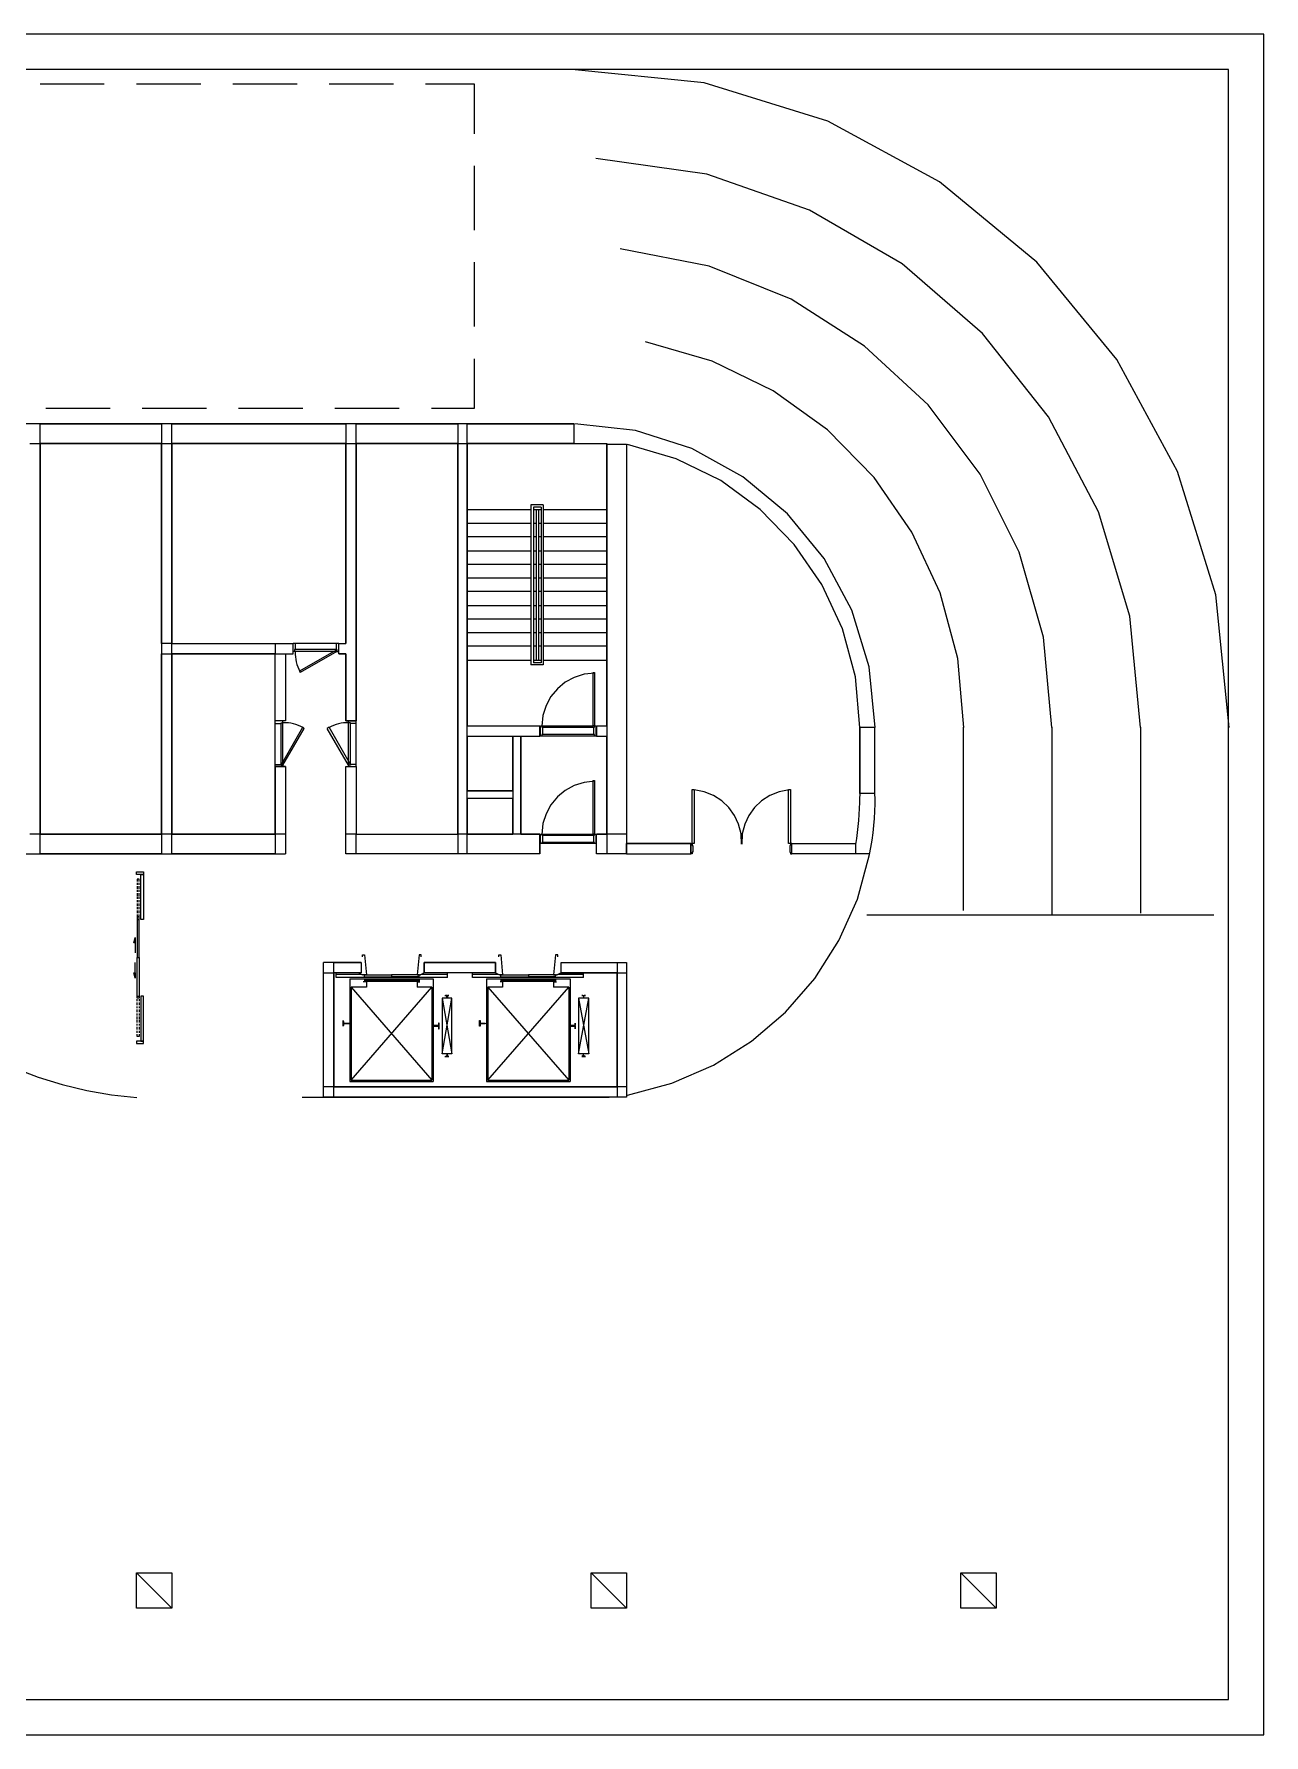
# Model space of a CAD drawing. Header units: millimetres. Extents: x -1062 to 473405, y -148599 to 38948.
# Drawn here: x 449104 to 473405, y -478 to 33116 of the extents above; entities that cross this region are included whole.
import ezdxf

# ---------------------------------------------------------------- set-up
doc = ezdxf.new("R2010")
doc.units = ezdxf.units.MM
for name, color, linetype in [('COLUMN', 1, 'Continuous'), ('CORE_REF', 8, 'Continuous'), ('DOOR', 3, 'Continuous'), ('WALL', 7, 'Continuous')]:
    doc.layers.add(name, color=color, linetype=linetype)

msp = doc.modelspace()

# ---------------------------------------------------------------- linework, layer by layer
at = {"layer": 'COLUMN'}
for p, q in [((451826.2, 2023.7), (451128, 2722.3)), ((451128, 2722.3), (451826.2, 2722.3)), ((451128, 2023.7), (451128, 2722.3)), ((451826.2, 2722.3), (451826.2, 2023.7)), ((460813, 2023.7), (460114.8, 2722.3)), ((460114.8, 2722.3), (460813, 2722.3)), ((460114.8, 2023.7), (460114.8, 2722.3)), ((460813, 2722.3), (460813, 2023.7)), ((468111.6, 2023.7), (467413.4, 2722.3)), ((467413.4, 2722.3), (468111.6, 2722.3)), ((467413.4, 2023.7), (467413.4, 2722.3)), ((468111.6, 2722.3), (468111.6, 2023.7)), ((451826.2, 2023.7), (451128, 2023.7)), ((460813, 2023.7), (460114.8, 2023.7)), ((468111.6, 2023.7), (467413.4, 2023.7))]:
    msp.add_line(p, q, dxfattribs=at)
at = {"layer": 'CORE_REF'}
for p, q in [((458921.7, 23717.6), (457665, 23717.6)), ((459162.8, 23819.2), (458921.7, 23819.2)), ((458921.7, 23819.2), (458921.7, 20656.5)), ((459124.8, 23768.4), (458972.4, 23768.4)), ((458972.4, 23768.4), (458972.4, 20694.7)), ((459124.8, 23717.6), (458972.4, 23717.6)), ((459023.2, 23717.6), (459023.2, 20745.5)), ((459074, 23717.6), (459074, 20745.5)), ((459124.8, 23717.6), (459112.1, 23717.6)), ((459124.8, 23768.4), (459124.8, 20694.7)), ((459162.8, 23819.2), (459162.8, 20656.5)), ((460419.5, 23717.6), (459162.8, 23717.6)), ((458921.7, 23450.8), (457665, 23450.8)), ((458921.7, 23184.1), (457665, 23184.1)), ((459023.2, 23450.8), (458972.4, 23450.8)), ((459023.2, 23184.1), (458972.4, 23184.1)), ((459124.8, 23450.8), (459074, 23450.8)), ((459124.8, 23184.1), (459074, 23184.1)), ((460419.5, 23450.8), (459162.8, 23450.8)), ((460419.5, 23184.1), (459162.8, 23184.1)), ((458921.7, 22904.7), (457665, 22904.7)), ((459023.2, 22904.7), (458972.4, 22904.7)), ((459124.8, 22904.7), (459074, 22904.7)), ((460419.5, 22904.7), (459162.8, 22904.7)), ((458921.7, 22637.9), (457665, 22637.9)), ((459023.2, 22637.9), (458972.4, 22637.9)), ((459124.8, 22637.9), (459074, 22637.9)), ((460419.5, 22637.9), (459162.8, 22637.9)), ((458921.7, 22371.2), (457665, 22371.2)), ((459023.2, 22371.2), (458972.4, 22371.2)), ((459124.8, 22371.2), (459074, 22371.2)), ((460419.5, 22371.2), (459162.8, 22371.2)), ((458921.7, 22104.5), (457665, 22104.5)), ((459023.2, 22104.5), (458972.4, 22104.5)), ((459124.8, 22104.5), (459074, 22104.5)), ((460419.5, 22104.5), (459162.8, 22104.5)), ((458921.7, 21825.1), (457665, 21825.1)), ((458921.7, 21558.3), (457665, 21558.3)), ((459023.2, 21825.1), (458972.4, 21825.1)), ((459023.2, 21558.3), (458972.4, 21558.3)), ((459124.8, 21825.1), (459074, 21825.1)), ((459124.8, 21558.3), (459074, 21558.3)), ((460419.5, 21825.1), (459162.8, 21825.1)), ((460419.5, 21558.3), (459162.8, 21558.3)), ((458921.7, 21291.6), (457665, 21291.6)), ((459023.2, 21291.6), (458972.4, 21291.6)), ((459124.8, 21291.6), (459074, 21291.6)), ((460419.5, 21291.6), (459162.8, 21291.6)), ((458921.7, 21024.9), (457665, 21024.9)), ((459023.2, 21024.9), (458972.4, 21024.9)), ((459124.8, 21024.9), (459074, 21024.9)), ((460419.5, 21024.9), (459162.8, 21024.9)), ((458921.7, 20745.5), (457665, 20745.5)), ((459162.8, 20656.5), (458921.7, 20656.5)), ((459023.2, 20745.5), (458972.4, 20745.5)), ((459124.8, 20694.7), (458972.4, 20694.7)), ((459124.8, 20745.5), (459023.2, 20745.5)), ((459124.8, 20745.5), (459112.1, 20745.5)), ((460419.5, 20745.5), (459162.8, 20745.5)), ((455596, 14890.2), (455596, 14928.3)), ((455596, 14928.3), (455634.1, 14928.3)), ((455634.1, 14928.3), (455672.2, 14534.5)), ((456713, 14928.3), (456675, 14534.5)), ((456751.1, 14928.3), (456713, 14928.3)), ((456751.1, 14890.2), (456751.1, 14928.3)), ((458287, 14890.2), (458287, 14928.3)), ((458287, 14928.3), (458325.1, 14928.3)), ((458325.1, 14928.3), (458363.2, 14534.5)), ((459404, 14928.3), (459365.9, 14534.5)), ((459454.8, 14928.3), (459404, 14928.3)), ((459454.8, 14890.2), (459454.8, 14928.3)), ((455075.6, 14483.7), (455075.6, 14572.6)), ((455075.6, 14547.2), (455583.3, 14547.2)), ((457271.5, 14483.7), (455075.6, 14483.7)), ((455342.2, 14458.3), (455342.2, 12426.1)), ((455342.2, 14458.3), (456992.3, 14458.3)), ((455519.9, 14572.6), (455596, 14534.5)), ((455596, 14534.5), (455596, 14547.2)), ((455672.2, 14534.5), (455596, 14534.5)), ((455634.1, 14496.4), (455634.1, 14534.5)), ((455634.1, 14534.5), (456167.2, 14534.5)), ((455634.1, 14496.4), (456167.2, 14496.4)), ((456713, 14534.5), (456167.2, 14534.5)), ((456167.2, 14534.5), (456167.2, 14496.4)), ((456713, 14496.4), (456167.2, 14496.4)), ((456675, 14534.5), (456738.4, 14534.5)), ((456713, 14496.4), (456713, 14534.5)), ((456814.6, 14572.6), (456738.4, 14534.5)), ((456738.4, 14534.5), (456738.4, 14547.2)), ((456763.8, 14547.2), (457271.5, 14547.2)), ((456992.3, 14458.3), (456992.3, 12426.1)), ((457271.5, 14483.7), (457271.5, 14572.6)), ((457766.6, 14483.7), (457766.6, 14572.6)), ((457766.6, 14547.2), (458274.3, 14547.2)), ((459962.5, 14483.7), (457766.6, 14483.7)), ((458045.8, 14458.3), (458045.8, 12426.1)), ((458045.8, 14458.3), (459695.9, 14458.3)), ((458223.5, 14572.6), (458299.7, 14534.5)), ((458299.7, 14534.5), (458299.7, 14547.2)), ((458363.2, 14534.5), (458299.7, 14534.5)), ((458325.1, 14496.4), (458325.1, 14534.5)), ((458325.1, 14534.5), (458870.9, 14534.5)), ((458325.1, 14496.4), (458870.9, 14496.4)), ((459404, 14534.5), (458870.9, 14534.5)), ((458870.9, 14534.5), (458870.9, 14496.4)), ((459404, 14496.4), (458870.9, 14496.4)), ((459365.9, 14534.5), (459442.1, 14534.5)), ((459404, 14496.4), (459404, 14534.5)), ((459518.2, 14572.6), (459442.1, 14534.5)), ((459442.1, 14534.5), (459442.1, 14547.2)), ((459454.8, 14547.2), (459962.5, 14547.2)), ((459695.9, 14458.3), (459695.9, 12426.1)), ((459962.5, 14483.7), (459962.5, 14572.6)), ((455367.6, 14293.2), (455367.6, 12451.5)), ((455672.2, 14293.2), (455367.6, 14293.2)), ((455367.6, 14293.2), (456966.9, 12451.5)), ((455367.6, 12451.5), (456966.9, 14293.2)), ((455672.2, 14394.8), (455608.7, 14394.8)), ((455634.1, 14432.9), (456167.2, 14432.9)), ((455634.1, 14432.9), (455634.1, 14407.5)), ((455634.1, 14407.5), (456167.2, 14407.5)), ((455672.2, 14394.8), (455672.2, 14293.2)), ((456167.2, 14432.9), (456713, 14432.9)), ((456167.2, 14432.9), (456167.2, 14407.5)), ((456167.2, 14407.5), (456713, 14407.5)), ((456675, 14394.8), (456725.7, 14394.8)), ((456675, 14394.8), (456675, 14293.2)), ((456966.9, 14293.2), (456675, 14293.2)), ((456713, 14432.9), (456713, 14407.5)), ((456966.9, 14293.2), (456966.9, 12451.5)), ((457220.8, 14128.1), (457296.9, 14128.1)), ((457258.9, 14128.1), (457233.5, 14128.1)), ((457258.9, 14115.4), (457258.9, 14128.1)), ((457258.9, 14102.7), (457258.9, 14115.4)), ((457296.9, 14128.1), (457271.5, 14128.1)), ((457271.5, 14128.1), (457271.5, 14115.4)), ((457271.5, 14102.7), (457271.5, 14115.4)), ((458071.2, 14293.2), (458071.2, 12451.5)), ((458363.2, 14293.2), (458071.2, 14293.2)), ((458071.2, 14293.2), (459670.6, 12451.5)), ((458071.2, 12451.5), (459670.6, 14293.2)), ((458363.2, 14394.8), (458312.4, 14394.8)), ((458325.1, 14432.9), (458870.9, 14432.9)), ((458325.1, 14432.9), (458325.1, 14407.5)), ((458325.1, 14407.5), (458870.9, 14407.5)), ((458363.2, 14394.8), (458363.2, 14293.2)), ((458870.9, 14432.9), (459404, 14432.9)), ((458870.9, 14432.9), (458870.9, 14407.5)), ((458870.9, 14407.5), (459404, 14407.5)), ((459365.9, 14394.8), (459429.4, 14394.8)), ((459365.9, 14394.8), (459365.9, 14293.2)), ((459670.6, 14293.2), (459365.9, 14293.2)), ((459404, 14432.9), (459404, 14407.5)), ((459670.6, 14293.2), (459670.6, 12451.5)), ((459924.4, 14128.1), (460000.6, 14128.1)), ((459949.8, 14128.1), (459924.4, 14128.1)), ((459962.5, 14115.4), (459949.8, 14128.1)), ((459975.2, 14128.1), (459962.5, 14115.4)), ((459962.5, 14115.4), (459962.5, 14102.7)), ((460000.6, 14128.1), (459975.2, 14128.1)), ((457170, 14077.3), (457360.4, 12972.3)), ((457360.4, 14077.3), (457170, 14077.3)), ((457170, 14077.3), (457170, 12972.3)), ((457170, 12972.3), (457360.4, 14077.3)), ((457258.9, 14077.3), (457258.9, 14102.7)), ((457271.5, 14077.3), (457258.9, 14077.3)), ((457271.5, 14102.7), (457271.5, 14077.3)), ((457360.4, 12972.3), (457360.4, 14077.3)), ((459861, 14077.3), (460064.1, 12972.3)), ((460064.1, 14077.3), (459861, 14077.3)), ((459861, 14077.3), (459861, 12972.3)), ((459861, 12972.3), (460064.1, 14077.3)), ((459962.5, 14102.7), (459962.5, 14077.3)), ((460064.1, 12972.3), (460064.1, 14077.3)), ((455215.2, 13632.7), (455227.9, 13581.9)), ((455215.2, 13518.4), (455215.2, 13632.7)), ((455227.9, 13569.2), (455215.2, 13518.4)), ((455227.9, 13581.9), (455253.3, 13581.9)), ((455253.3, 13569.2), (455227.9, 13569.2)), ((455253.3, 13581.9), (455266, 13581.9)), ((455266, 13569.2), (455253.3, 13569.2)), ((455266, 13581.9), (455329.5, 13581.9)), ((455329.5, 13569.2), (455266, 13569.2)), ((455329.5, 13581.9), (455329.5, 13569.2)), ((457055.8, 13531.1), (456992.3, 13531.1)), ((456992.3, 13531.1), (456992.3, 13518.4)), ((456992.3, 13518.4), (457055.8, 13518.4)), ((457093.8, 13531.1), (457055.8, 13531.1)), ((457055.8, 13518.4), (457093.8, 13518.4)), ((457093.8, 13581.9), (457093.8, 13531.1)), ((457106.5, 13581.9), (457093.8, 13581.9)), ((457093.8, 13518.4), (457093.8, 13467.6)), ((457093.8, 13467.6), (457106.5, 13467.6)), ((457106.5, 13467.6), (457106.5, 13581.9)), ((457906.2, 13518.4), (457906.2, 13632.7)), ((457906.2, 13632.7), (457918.9, 13632.7)), ((457918.9, 13518.4), (457906.2, 13518.4)), ((457918.9, 13632.7), (457918.9, 13581.9)), ((457918.9, 13581.9), (457957, 13581.9)), ((457957, 13569.2), (457918.9, 13569.2)), ((457918.9, 13569.2), (457918.9, 13518.4)), ((457957, 13581.9), (458020.4, 13581.9)), ((458020.4, 13569.2), (457957, 13569.2)), ((458020.4, 13581.9), (458020.4, 13569.2)), ((459746.7, 13531.1), (459683.3, 13531.1)), ((459683.3, 13531.1), (459683.3, 13518.4)), ((459683.3, 13518.4), (459746.7, 13518.4)), ((459759.4, 13531.1), (459746.7, 13531.1)), ((459746.7, 13518.4), (459759.4, 13518.4)), ((459784.8, 13531.1), (459759.4, 13531.1)), ((459759.4, 13518.4), (459784.8, 13518.4)), ((459797.5, 13531.1), (459784.8, 13531.1)), ((459784.8, 13518.4), (459797.5, 13518.4)), ((459797.5, 13581.9), (459797.5, 13531.1)), ((459797.5, 13467.6), (459797.5, 13581.9)), ((459797.5, 13518.4), (459797.5, 13467.6)), ((457360.4, 12972.3), (457170, 12972.3)), ((457220.8, 12921.5), (457296.9, 12921.5)), ((457258.9, 12934.2), (457233.5, 12921.5)), ((457271.5, 12972.3), (457258.9, 12972.3)), ((457258.9, 12972.3), (457258.9, 12946.9)), ((457258.9, 12946.9), (457258.9, 12934.2)), ((457271.5, 12946.9), (457271.5, 12972.3)), ((457271.5, 12934.2), (457271.5, 12946.9)), ((457296.9, 12921.5), (457271.5, 12934.2)), ((460064.1, 12972.3), (459861, 12972.3)), ((459949.8, 12934.2), (459924.4, 12921.5)), ((459924.4, 12921.5), (460000.6, 12921.5)), ((459962.5, 12934.2), (459949.8, 12934.2)), ((459962.5, 12946.9), (459962.5, 12972.3)), ((459962.5, 12934.2), (459962.5, 12946.9)), ((459975.2, 12934.2), (459962.5, 12934.2)), ((460000.6, 12921.5), (459975.2, 12934.2)), ((455367.6, 12451.5), (456966.9, 12451.5)), ((458071.2, 12451.5), (459670.6, 12451.5)), ((455342.2, 12426.1), (456992.3, 12426.1)), ((458045.8, 12426.1), (459695.9, 12426.1))]:
    msp.add_line(p, q, dxfattribs=at)
at = {"layer": 'DOOR'}
for p, q in [((454225.2, 20923.3), (454225.2, 21075.7)), ((454263.2, 21075.7), (454225.2, 21075.7)), ((454250.6, 20923.3), (454225.2, 20923.3)), ((454263.2, 20961.4), (454250.6, 20961.4)), ((454250.6, 20961.4), (454250.6, 20923.3)), ((455075.6, 20961.4), (454250.6, 20961.4)), ((455088.3, 20923.3), (454250.6, 20923.3)), ((455075.6, 21075.7), (454263.2, 21075.7)), ((454263.2, 21075.7), (454263.2, 20961.4)), ((454263.6, 20915.7), (454263.7, 20864.7)), ((454263.7, 20864.7), (454267.3, 20814)), ((455075.6, 20948.7), (454352.1, 20529.5)), ((455088.3, 20923.3), (454364.8, 20504.1)), ((455126.4, 21075.7), (455075.6, 21075.7)), ((455075.6, 21075.7), (455075.6, 20961.4)), ((455075.6, 20961.4), (455088.3, 20961.4)), ((455088.3, 20923.3), (455075.6, 20948.7)), ((455088.3, 20961.4), (455088.3, 20923.3)), ((455088.3, 20923.3), (455126.4, 20923.3)), ((455126.4, 20923.3), (455126.4, 21075.7)), ((454267.3, 20814), (454274.3, 20763.9)), ((454274.3, 20763.9), (454284.7, 20714.3)), ((454284.7, 20714.3), (454298.4, 20665.6)), ((454298.4, 20665.6), (454315.4, 20617.9)), ((454315.4, 20617.9), (454335.7, 20571.4)), ((454335.7, 20571.4), (454359.2, 20526.2)), ((454352.1, 20529.5), (454364.8, 20504.1)), ((460152.9, 19449.9), (460152.9, 20504.1)), ((460152.9, 20504.1), (460178.3, 20504.1)), ((460178.3, 20504.1), (460178.3, 19449.9)), ((459444.2, 20184.5), (459316.3, 20029.4)), ((459599.1, 20312.5), (459444.2, 20184.5)), ((459777, 20409.1), (459599.1, 20312.5)), ((459973.6, 20470.1), (459777, 20409.1)), ((460184.6, 20491.4), (459973.6, 20470.1)), ((459219.7, 19851.4), (459158.7, 19654.8)), ((459316.3, 20029.4), (459219.7, 19851.4)), ((454022.1, 19551.5), (453869.8, 19551.5)), ((453869.8, 19500.7), (453869.8, 19551.5)), ((453869.8, 18687.8), (453869.8, 19500.7)), ((453869.8, 19500.7), (453984, 19500.7)), ((453984, 19500.7), (453984, 19513.4)), ((453984, 19513.4), (454022.1, 19513.4)), ((453984, 18687.8), (453984, 19513.4)), ((454022.1, 19513.4), (454022.1, 19551.5)), ((454022.1, 18675.1), (454022.1, 19513.4)), ((454080.6, 19512.9), (454029.7, 19513)), ((454131.2, 19509.4), (454080.6, 19512.9)), ((454181.4, 19502.4), (454131.2, 19509.4)), ((454230.9, 19492), (454181.4, 19502.4)), ((454279.6, 19478.3), (454230.9, 19492)), ((455120.7, 19492), (455072, 19478.3)), ((455170.2, 19502.4), (455120.7, 19492)), ((455220.3, 19509.4), (455170.2, 19502.4)), ((455271, 19512.9), (455220.3, 19509.4)), ((455321.9, 19513), (455271, 19512.9)), ((455316.8, 19513.4), (455316.8, 19551.5)), ((455316.8, 19551.5), (455469.1, 19551.5)), ((455354.9, 19513.4), (455316.8, 19513.4)), ((455316.8, 18675.1), (455316.8, 19513.4)), ((455354.9, 19500.7), (455354.9, 19513.4)), ((455354.9, 18687.8), (455354.9, 19513.4)), ((455469.1, 19500.7), (455354.9, 19500.7)), ((455469.1, 19500.7), (455469.1, 19551.5)), ((455469.1, 18687.8), (455469.1, 19500.7)), ((459158.7, 19654.8), (459137.5, 19443.6)), ((453996.7, 18687.8), (454415.6, 19424.5)), ((454022.1, 18675.1), (454441, 19399.1)), ((454327.2, 19461.2), (454279.6, 19478.3)), ((454373.8, 19440.9), (454327.2, 19461.2)), ((454418.9, 19417.4), (454373.8, 19440.9)), ((454415.6, 19424.5), (454441, 19399.1)), ((454936, 19424.5), (454897.9, 19399.1)), ((455316.8, 18675.1), (454897.9, 19399.1)), ((454977.8, 19440.9), (454932.6, 19417.4)), ((455354.9, 18687.8), (454936, 19424.5)), ((455024.3, 19461.2), (454977.8, 19440.9)), ((455072, 19478.3), (455024.3, 19461.2)), ((459112.1, 19246.7), (459112.1, 19449.9)), ((459112.1, 19449.9), (459137.5, 19449.9)), ((459137.5, 19246.7), (459112.1, 19246.7)), ((459137.5, 19449.9), (459137.5, 19424.5)), ((459137.5, 19449.9), (460152.9, 19449.9)), ((459137.5, 19424.5), (459150.1, 19424.5)), ((459137.5, 19284.8), (459137.5, 19246.7)), ((459150.1, 19284.8), (459137.5, 19284.8)), ((460178.3, 19246.7), (459137.5, 19246.7)), ((459150.1, 19424.5), (459150.1, 19284.8)), ((459150.1, 19424.5), (460165.6, 19424.5)), ((460165.6, 19284.8), (459150.1, 19284.8)), ((460178.3, 19449.9), (460152.9, 19449.9)), ((460165.6, 19284.8), (460165.6, 19424.5)), ((460165.6, 19424.5), (460178.3, 19424.5)), ((460178.3, 19284.8), (460165.6, 19284.8)), ((460178.3, 19424.5), (460178.3, 19449.9)), ((460178.3, 19449.9), (460203.7, 19449.9)), ((460178.3, 19246.7), (460178.3, 19284.8)), ((460203.7, 19246.7), (460178.3, 19246.7)), ((460203.7, 19449.9), (460203.7, 19246.7)), ((453869.8, 18649.7), (453869.8, 18687.8)), ((453869.8, 18687.8), (453984, 18687.8)), ((454022.1, 18649.7), (453869.8, 18649.7)), ((453984, 18687.8), (453984, 18675.1)), ((453984, 18675.1), (454022.1, 18675.1)), ((454022.1, 18675.1), (453996.7, 18687.8)), ((454022.1, 18675.1), (454022.1, 18649.7)), ((455316.8, 18675.1), (455354.9, 18687.8)), ((455354.9, 18675.1), (455316.8, 18675.1)), ((455316.8, 18675.1), (455316.8, 18649.7)), ((455316.8, 18649.7), (455469.1, 18649.7)), ((455469.1, 18687.8), (455354.9, 18687.8)), ((455354.9, 18687.8), (455354.9, 18675.1)), ((455469.1, 18649.7), (455469.1, 18687.8)), ((459599.1, 18178.7), (459444.2, 18050.7)), ((459777, 18275.3), (459599.1, 18178.7)), ((459973.6, 18336.3), (459777, 18275.3)), ((460184.6, 18357.6), (459973.6, 18336.3)), ((460152.9, 17316.1), (460152.9, 18370.3)), ((460152.9, 18370.3), (460178.3, 18370.3)), ((460178.3, 18370.3), (460178.3, 17316.1)), ((462107.7, 17125.6), (462107.7, 18192.5)), ((462107.7, 18192.5), (462145.7, 18192.5)), ((462145.7, 18192.5), (462145.7, 17125.6)), ((462345.7, 18149.6), (462147.3, 18188)), ((462527.9, 18076), (462345.7, 18149.6)), ((463824.9, 18149.8), (463642.6, 18076.2)), ((464023.4, 18188), (463824.9, 18149.8)), ((464011.6, 17125.6), (464011.6, 18192.5)), ((464011.6, 18192.5), (464049.7, 18192.5)), ((464049.7, 18192.5), (464049.7, 17125.6)), ((459316.3, 17895.6), (459219.7, 17717.6)), ((459444.2, 18050.7), (459316.3, 17895.6)), ((462690.3, 17970.9), (462527.9, 18076)), ((462829.5, 17838.5), (462690.3, 17970.9)), ((462942, 17682.7), (462829.5, 17838.5)), ((463340.8, 17838.7), (463228.2, 17682.9)), ((463480.1, 17971.1), (463340.8, 17838.7)), ((463642.6, 18076.2), (463480.1, 17971.1)), ((459158.7, 17520.9), (459137.5, 17309.8)), ((459219.7, 17717.6), (459158.7, 17520.9)), ((463024.3, 17507.6), (462942, 17682.7)), ((463072.8, 17317.1), (463024.3, 17507.6)), ((463145.9, 17507.7), (463097.3, 17317.1)), ((463228.2, 17682.9), (463145.9, 17507.7)), ((459112.1, 17125.6), (459112.1, 17316.1)), ((459112.1, 17316.1), (459137.5, 17316.1)), ((459137.5, 17316.1), (459137.5, 17290.7)), ((459137.5, 17316.1), (460152.9, 17316.1)), ((459137.5, 17290.7), (459150.1, 17290.7)), ((459137.5, 17151), (459137.5, 17125.6)), ((459150.1, 17151), (459137.5, 17151)), ((459150.1, 17290.7), (459150.1, 17151)), ((459150.1, 17290.7), (460165.6, 17290.7)), ((460165.6, 17151), (459150.1, 17151)), ((460178.3, 17316.1), (460152.9, 17316.1)), ((460165.6, 17151), (460165.6, 17290.7)), ((460165.6, 17290.7), (460178.3, 17290.7)), ((460178.3, 17151), (460165.6, 17151)), ((460178.3, 17290.7), (460178.3, 17316.1)), ((460178.3, 17316.1), (460203.7, 17316.1)), ((460178.3, 17125.6), (460178.3, 17151)), ((460203.7, 17316.1), (460203.7, 17125.6)), ((463084.2, 17115.2), (463072.8, 17317.1)), ((463097.3, 17317.1), (463085.9, 17115.2)), ((459137.5, 17125.6), (459112.1, 17125.6)), ((460178.3, 17125.6), (459137.5, 17125.6)), ((460203.7, 17125.6), (460178.3, 17125.6)), ((462082.3, 17125.6), (462107.7, 17125.6)), ((462107.7, 16922.4), (462082.3, 16922.4)), ((462107.7, 17125.6), (462107.7, 17087.5)), ((462145.7, 17125.6), (462107.7, 17125.6)), ((462107.7, 17087.5), (462120.4, 17087.5)), ((462120.4, 16960.5), (462107.7, 16960.5)), ((462107.7, 16960.5), (462107.7, 16922.4)), ((462120.4, 17087.5), (462120.4, 16960.5)), ((464049.7, 17125.6), (464011.6, 17125.6)), ((464049.7, 17087.5), (464037, 17087.5)), ((464037, 17087.5), (464037, 16960.5)), ((464037, 16960.5), (464049.7, 16960.5)), ((464049.7, 17125.6), (464049.7, 17087.5)), ((464075.1, 17125.6), (464049.7, 17125.6)), ((464049.7, 16960.5), (464049.7, 16922.4)), ((464049.7, 16922.4), (464075.1, 16922.4)), ((451128, 16566.7), (451267.6, 16566.7)), ((451128, 16515.9), (451128, 16566.7)), ((451267.6, 16515.9), (451128, 16515.9)), ((451216.9, 15626.8), (451216.9, 16515.9)), ((451216.9, 16515.9), (451267.6, 16515.9)), ((451267.6, 16566.7), (451267.6, 16515.9)), ((451267.6, 16515.9), (451267.6, 15626.8)), ((451178.8, 16427), (451140.7, 16427)), ((451140.7, 16427), (451140.7, 16376.2)), ((451140.7, 16350.8), (451140.7, 16312.7)), ((451140.7, 16287.3), (451140.7, 16236.5)), ((451140.7, 16211.1), (451140.7, 16173)), ((451140.7, 16147.6), (451140.7, 16096.8)), ((451178.8, 16376.2), (451178.8, 16427)), ((451178.8, 16312.7), (451178.8, 16350.8)), ((451178.8, 16236.5), (451178.8, 16287.3)), ((451178.8, 16173), (451178.8, 16211.1)), ((451178.8, 16096.8), (451178.8, 16147.6)), ((451140.7, 16084.1), (451140.7, 16033.3)), ((451140.7, 16007.9), (451140.7, 15969.8)), ((451140.7, 15944.4), (451140.7, 15893.6)), ((451140.7, 15868.2), (451140.7, 15830.1)), ((451140.7, 15804.7), (451140.7, 15753.8)), ((451178.8, 16033.3), (451178.8, 16084.1)), ((451178.8, 15969.8), (451178.8, 16007.9)), ((451178.8, 15893.6), (451178.8, 15944.4)), ((451178.8, 15830.1), (451178.8, 15868.2)), ((451178.8, 15753.8), (451178.8, 15804.7)), ((451140.7, 15728.4), (451140.7, 15690.3)), ((451178.8, 15677.6), (451140.7, 15677.6)), ((451140.7, 15677.6), (451140.7, 14877.5)), ((451140.7, 15664.9), (451140.7, 15626.8)), ((451140.7, 15626.8), (451178.8, 15626.8)), ((451178.8, 15690.3), (451178.8, 15728.4)), ((451178.8, 14877.5), (451178.8, 15677.6)), ((451178.8, 15626.8), (451178.8, 15664.9)), ((451267.6, 15626.8), (451216.9, 15626.8)), ((451077.2, 15169.6), (451102.6, 15271.2)), ((451102.6, 15169.6), (451077.2, 15169.6)), ((451102.6, 15271.2), (451102.6, 15169.6)), ((451102.6, 15169.6), (451102.6, 14966.4)), ((451140.7, 14877.5), (451178.8, 14877.5)), ((451140.7, 14077.3), (451140.7, 14877.5)), ((451178.8, 14877.5), (451178.8, 14077.3)), ((451102.6, 14471), (451077.2, 14572.6)), ((451077.2, 14572.6), (451102.6, 14572.6)), ((451102.6, 14572.6), (451102.6, 14775.8)), ((451102.6, 14572.6), (451102.6, 14471)), ((451140.7, 14077.3), (451140.7, 14115.4)), ((451140.7, 14115.4), (451178.8, 14115.4)), ((451178.8, 14115.4), (451178.8, 14077.3)), ((451267.6, 14115.4), (451216.9, 14115.4)), ((451216.9, 14115.4), (451216.9, 13226.3)), ((451267.6, 13226.3), (451267.6, 14115.4)), ((451178.8, 14077.3), (451140.7, 14077.3)), ((451140.7, 14013.8), (451140.7, 14051.9)), ((451140.7, 13937.6), (451140.7, 13988.4)), ((451140.7, 13874.1), (451140.7, 13912.2)), ((451140.7, 13797.8), (451140.7, 13848.6)), ((451178.8, 14051.9), (451178.8, 14013.8)), ((451178.8, 13988.4), (451178.8, 13937.6)), ((451178.8, 13912.2), (451178.8, 13874.1)), ((451178.8, 13848.6), (451178.8, 13797.8)), ((451140.7, 13734.3), (451140.7, 13772.4)), ((451140.7, 13658.1), (451140.7, 13708.9)), ((451140.7, 13594.6), (451140.7, 13645.4)), ((451140.7, 13531.1), (451140.7, 13569.2)), ((451140.7, 13454.9), (451140.7, 13505.7)), ((451178.8, 13772.4), (451178.8, 13734.3)), ((451178.8, 13708.9), (451178.8, 13658.1)), ((451178.8, 13645.4), (451178.8, 13594.6)), ((451178.8, 13569.2), (451178.8, 13531.1)), ((451178.8, 13505.7), (451178.8, 13454.9)), ((451267.6, 13226.3), (451128, 13226.3)), ((451128, 13226.3), (451128, 13175.5)), ((451128, 13175.5), (451267.6, 13175.5)), ((451140.7, 13391.4), (451140.7, 13429.5)), ((451140.7, 13315.2), (451140.7, 13366)), ((451178.8, 13315.2), (451140.7, 13315.2)), ((451178.8, 13429.5), (451178.8, 13391.4)), ((451178.8, 13366), (451178.8, 13315.2)), ((451216.9, 13226.3), (451267.6, 13226.3)), ((451267.6, 13175.5), (451267.6, 13226.3))]:
    msp.add_line(p, q, dxfattribs=at)
at = {"layer": 'WALL'}
for p, q in [((473404.6, 33116.5), (418938, 33116.5)), ((473404.6, -478.4), (473404.6, 33116.5)), ((472706.5, 32417.9), (419636.1, 32417.9)), ((462345.9, 32153.8), (459727.7, 32418)), ((472706.5, 220.2), (472706.5, 32417.9)), ((450493.4, 32125.8), (449224, 32125.8)), ((452397.3, 32125.8), (451128, 32125.8)), ((454301.3, 32125.8), (453032, 32125.8)), ((456205.3, 32125.8), (454936, 32125.8)), ((457804.7, 32125.8), (456840, 32125.8)), ((457804.7, 31147.8), (457804.7, 32125.8)), ((464784.6, 31396.4), (462345.9, 32153.8)), ((466991.4, 30197.8), (464784.6, 31396.4)), ((462393.9, 30346.1), (460203.8, 30655.1)), ((457804.7, 29242.6), (457804.7, 30512.8)), ((464424.1, 29639), (462393.9, 30346.1)), ((468914.1, 28610.4), (466991.4, 30197.8)), ((466253.7, 28576.4), (464424.1, 29639)), ((457804.7, 27337.4), (457804.7, 28607.6)), ((462443.9, 28528.5), (460686.7, 28876.4)), ((467842.1, 27200.7), (466253.7, 28576.4)), ((470500.4, 26686.5), (468914.1, 28610.4)), ((464062.9, 27876.6), (462443.9, 28528.5)), ((465514, 26953.4), (464062.9, 27876.6)), ((462504.2, 26658.3), (461185.5, 27033.9)), ((466767.7, 25791.8), (465514, 26953.4)), ((469148.3, 25554.5), (467842.1, 27200.7)), ((457804.7, 25724.4), (457804.7, 26702.4)), ((463708.9, 26071.8), (462504.2, 26658.3)), ((471698.3, 24478.3), (470500.4, 26686.5)), ((464780.7, 25297.5), (463708.9, 26071.8)), ((449338.3, 25724.4), (450607.6, 25724.4)), ((451242.3, 25724.4), (452511.6, 25724.4)), ((453146.2, 25724.4), (454415.6, 25724.4)), ((455050.2, 25724.4), (456319.6, 25724.4)), ((456954.2, 25724.4), (457804.7, 25724.4)), ((467794.4, 24424.7), (466767.7, 25791.8)), ((470131.8, 23680.4), (469148.3, 25554.5)), ((459772.1, 25419.5), (433129, 25419.5)), ((460986.9, 25286.9), (459787.5, 25419.2)), ((462102.7, 24930.5), (460986.9, 25286.9)), ((465700.4, 24358.6), (464780.7, 25297.5)), ((449224, 25025.8), (451623.1, 25025.8)), ((449224, 17316.1), (449224, 25025.8)), ((451623.1, 25025.8), (451623.1, 17316.1)), ((451826.2, 25025.8), (455266, 25025.8)), ((451826.2, 21075.7), (451826.2, 25025.8)), ((455266, 25025.8), (455266, 21075.7)), ((455469.1, 25025.8), (457474.6, 25025.8)), ((455469.1, 19551.5), (455469.1, 25025.8)), ((457474.6, 25025.8), (457474.6, 17316.1)), ((457665, 25025.8), (460419.5, 25025.8)), ((457665, 19449.9), (457665, 25025.8)), ((460419.5, 19449.9), (460419.5, 25025.8)), ((460419.5, 25025.8), (460419.5, 17316.1)), ((460813, 25013.1), (460813, 16922.4)), ((461790.3, 24728.2), (460826.5, 25007.6)), ((463111.5, 24373.8), (462102.7, 24930.5)), ((462670.5, 24295.4), (461790.3, 24728.2)), ((463453.2, 23725.9), (462670.5, 24295.4)), ((463989.7, 23640.6), (463111.5, 24373.8)), ((466449, 23278.1), (465700.4, 24358.6)), ((468564.4, 22884.8), (467794.4, 24424.7)), ((472455.3, 22038.1), (471698.3, 24478.3)), ((464124.5, 23036.7), (463453.2, 23725.9)), ((464713.7, 22754.6), (463989.7, 23640.6)), ((470751.8, 21620.7), (470131.8, 23680.4)), ((467007.3, 22079.1), (466449, 23278.1)), ((464670.8, 22244.4), (464124.5, 23036.7)), ((469048.1, 21205), (468564.4, 22884.8)), ((465260, 21739.7), (464713.7, 22754.6)), ((465078.1, 21366), (464670.8, 22244.4)), ((467356.3, 20784.8), (467007.3, 22079.1)), ((472719.2, 19418.2), (472455.3, 22038.1)), ((465605, 20619.6), (465260, 21739.7)), ((470967.5, 19418.2), (470751.8, 21620.7)), ((465332.7, 20418.4), (465078.1, 21366)), ((469215.9, 19418.2), (469048.1, 21205)), ((451826.2, 21075.7), (454225.2, 21075.7)), ((451826.2, 17316.1), (451826.2, 20872.5)), ((451826.2, 20872.5), (453869.8, 20872.5)), ((453869.8, 19551.5), (453869.8, 20872.5)), ((454072.9, 20872.5), (454225.2, 20872.5)), ((454072.9, 20872.5), (454072.9, 19551.5)), ((454225.2, 20872.5), (454225.2, 21075.7)), ((455126.4, 21075.7), (455266, 21075.7)), ((455126.4, 20872.5), (455126.4, 21075.7)), ((455126.4, 20872.5), (455266, 20872.5)), ((455266, 20872.5), (455266, 19551.5)), ((465725.2, 19418.2), (465605, 20619.6)), ((467476.9, 19418.2), (467356.3, 20784.8)), ((465420.6, 19418.2), (465332.7, 20418.4)), ((454072.9, 19551.5), (453869.8, 19551.5)), ((455266, 19551.5), (455469.1, 19551.5)), ((457665, 17316.1), (457665, 19449.9)), ((457665, 19449.9), (459099.4, 19449.9)), ((457665, 19246.7), (459099.4, 19246.7)), ((458566.3, 19246.7), (458566.3, 17316.1)), ((458718.6, 19246.7), (458718.6, 17316.1)), ((459099.4, 19246.7), (459099.4, 19449.9)), ((460216.4, 19449.9), (460419.5, 19449.9)), ((460216.4, 19449.9), (460216.4, 19246.7)), ((460216.4, 19246.7), (460419.5, 19246.7)), ((460419.5, 19449.9), (460419.5, 17316.1)), ((465420.6, 19424.5), (465420.6, 18116.3)), ((465712.5, 19424.5), (465712.5, 18065.5)), ((467464.2, 19424.5), (467464.2, 15804.7)), ((469215.9, 19424.5), (469215.9, 15715.7)), ((470967.5, 19424.5), (470967.5, 15753.8)), ((454072.9, 18649.7), (453869.8, 18649.7)), ((453869.8, 18649.7), (453869.8, 17316.1)), ((454072.9, 18649.7), (454072.9, 16922.4)), ((455266, 16922.4), (455266, 18649.7)), ((455266, 18649.7), (455469.1, 18649.7)), ((455469.1, 18649.7), (455469.1, 17316.1)), ((458566.3, 18167.1), (457665, 18167.1)), ((458566.3, 18014.7), (457665, 18014.7)), ((465409.4, 17701.5), (465415.6, 17820.6)), ((465415.6, 17820.6), (465419.3, 17939.8)), ((465419.3, 17939.8), (465420.6, 18059.1)), ((465420.6, 18116.3), (465420.6, 18065.5)), ((465712.5, 18116.3), (465712.5, 18065.5)), ((465718.3, 17769.7), (465723.5, 17914.4)), ((465723.5, 17914.4), (465725.2, 18059.1)), ((465389.4, 17463.9), (465400.6, 17582.6)), ((465400.6, 17582.6), (465409.4, 17701.5)), ((465681.7, 17337.4), (465697.4, 17481.2)), ((465697.4, 17481.2), (465709.5, 17625.3)), ((465709.5, 17625.3), (465718.3, 17769.7)), ((451623.1, 17316.1), (449224, 17316.1)), ((451521.5, 17316.1), (451623.1, 17316.1)), ((453869.8, 17316.1), (451826.2, 17316.1)), ((455469.1, 17316.1), (457474.6, 17316.1)), ((459099.4, 17316.1), (457665, 17316.1)), ((459099.4, 16922.4), (459099.4, 17316.1)), ((460419.5, 17316.1), (460216.4, 17316.1)), ((460216.4, 16922.4), (460216.4, 17316.1)), ((465340.9, 17109.5), (465359.6, 17227.3)), ((465359.6, 17227.3), (465375.7, 17345.5)), ((465375.7, 17345.5), (465389.4, 17463.9)), ((465640, 17051.1), (465662.6, 17194)), ((465662.6, 17194), (465681.7, 17337.4)), ((446025.3, 16922.4), (454072.9, 16922.4)), ((459099.4, 16922.4), (455266, 16922.4)), ((460813, 16922.4), (460216.4, 16922.4)), ((462082.3, 17125.6), (460813, 17125.6)), ((460813, 16922.4), (462082.3, 16922.4)), ((462082.3, 16922.4), (462082.3, 17125.6)), ((464075.1, 16922.4), (464075.1, 17125.6)), ((464075.1, 17125.6), (465331.7, 17125.6)), ((465598.3, 16922.4), (464075.1, 16922.4)), ((465372.1, 16029.6), (465614, 16908.6)), ((465614, 16908.6), (465640, 17051.1)), ((465007.1, 15211), (465372.1, 16029.6)), ((472414.6, 15715.7), (465560.2, 15715.7)), ((464529.7, 14463.5), (465007.1, 15211)), ((454821.8, 12121.3), (454821.8, 14775.8)), ((455570.7, 14775.8), (454821.8, 14775.8)), ((455570.7, 14572.6), (455024.8, 14572.6)), ((455024.8, 12324.5), (455024.8, 14572.6)), ((455570.7, 14775.8), (455570.7, 14572.6)), ((458223.5, 14775.8), (456814.6, 14775.8)), ((456814.6, 14775.8), (456814.6, 14572.6)), ((458223.5, 14572.6), (456814.6, 14572.6)), ((458223.5, 14572.6), (458223.5, 14775.8)), ((459518.2, 14572.6), (459518.2, 14775.8)), ((459518.2, 14775.8), (460813, 14775.8)), ((459518.2, 14572.6), (460622.6, 14572.6)), ((460622.6, 14572.6), (460622.6, 12324.5)), ((460813, 14775.8), (460813, 12121.3)), ((463950.5, 13797.5), (464529.7, 14463.5)), ((463280, 13223.5), (463950.5, 13797.5)), ((462528.8, 12752.2), (463280, 13223.5)), ((448723.9, 12691.9), (449187.6, 12513.8)), ((449187.6, 12513.8), (449661.9, 12366.5)), ((461707.7, 12394), (462528.8, 12752.2)), ((449661.9, 12366.5), (450145.4, 12250.5)), ((450145.4, 12250.5), (450636.5, 12166.4)), ((450636.5, 12166.4), (451133.7, 12114.7)), ((454402.9, 12121.3), (460470.2, 12121.3)), ((460813, 12121.3), (454821.8, 12121.3)), ((460622.6, 12324.5), (455024.8, 12324.5)), ((460827.2, 12159.5), (461707.7, 12394)), ((419636.1, 220.2), (472706.5, 220.2)), ((418938, -478.4), (473404.6, -478.4))]:
    msp.add_line(p, q, dxfattribs=at)
for points in [[(449224, 25419.5), (451623.1, 25419.5), (451623.1, 25025.8), (449224, 25025.8), (449224, 25419.5)], [(455266, 25419.5), (455266, 25025.8), (451826.2, 25025.8), (451826.2, 25419.5), (455266, 25419.5)], [(457474.6, 25419.5), (457474.6, 25025.8), (455469.1, 25025.8), (455469.1, 25419.5), (457474.6, 25419.5)], [(459772.1, 25419.5), (459772.1, 25025.8), (457665, 25025.8), (457665, 25419.5), (459772.1, 25419.5)], [(451826.2, 25025.8), (451826.2, 21075.7), (451623.1, 21075.7), (451623.1, 25025.8), (451826.2, 25025.8)], [(455469.1, 25025.8), (455469.1, 21075.7), (455469.1, 20872.5), (455469.1, 19551.5), (455266, 19551.5), (455266, 20872.5), (455126.4, 20872.5), (455126.4, 21075.7), (455266, 21075.7), (455266, 25025.8), (455469.1, 25025.8)], [(457474.6, 25025.8), (457665, 25025.8), (457665, 19450), (459100, 19450), (459100, 19245), (458720, 19245), (458720, 17316.1), (459099.4, 17316.1), (459099.4, 16922.4), (457665, 16922.4), (457665, 17316.1), (457474.6, 17316.1), (457474.6, 19449.9), (457474.6, 25025.8)], [(460215, 19245), (460215, 19450), (460419.5, 19450), (460419.5, 25013.1), (460813, 25013.1), (460813, 19449.9), (460813, 17316.1), (460419.5, 17316.1), (460419.5, 19245), (460215, 19245)], [(451623.1, 20872.5), (451826.2, 20872.5), (451826.2, 17316.1), (451623.1, 17316.1), (451623.1, 20872.5)], [(453869.8, 21075.7), (453869.8, 20872.5), (451826.2, 20872.5), (451826.2, 21075.7), (453869.8, 21075.7)], [(454072.9, 20872.5), (454072.9, 19551.5), (453869.8, 19551.5), (453869.8, 20872.5), (454072.9, 20872.5)], [(457665, 19245), (457665, 18167.1), (458565, 18167.1), (458565, 19245), (457665, 19245)], [(465712.5, 19424.5), (465712.5, 18116.3), (465420.6, 18116.3), (465420.6, 19424.5), (465712.5, 19424.5)], [(454072.9, 18649.7), (454072.9, 17316.1), (453869.8, 17316.1), (453869.8, 18649.7), (454072.9, 18649.7)], [(455469.1, 18649.7), (455469.1, 17316.1), (455266, 17316.1), (455266, 18649.7), (455469.1, 18649.7)], [(458565, 17316.1), (458565, 18014.7), (457665, 18014.7), (457665, 17316.1), (458565, 17316.1)], [(451623.1, 17316.1), (451623.1, 16922.4), (449224, 16922.4), (449224, 17316.1), (451623.1, 17316.1)], [(453869.8, 17316.1), (453869.8, 16922.4), (451826.2, 16922.4), (451826.2, 17316.1), (453869.8, 17316.1)], [(457474.6, 16922.4), (455469.1, 16922.4), (455469.1, 17316.1), (457474.6, 17316.1), (457474.6, 16922.4)], [(460419.5, 17316.1), (460419.5, 16922.4), (460216.4, 16922.4), (460216.4, 17316.1), (460419.5, 17316.1)], [(462080, 16920), (460815, 16920), (460815, 16922.4), (460813, 16922.4), (460813, 17125.6), (462082.3, 17125.6), (462082.3, 16922.4), (462080, 16922.4), (462080, 16920)], [(465331.7, 17125.6), (465331.7, 16922.4), (464075.1, 16922.4), (464075.1, 17125.6), (465331.7, 17125.6)], [(454821.8, 14572.6), (455024.8, 14572.6), (455024.8, 12324.5), (454821.8, 12324.5), (454821.8, 14572.6)], [(455024.8, 14775.8), (455570.7, 14775.8), (455570.7, 14572.6), (455024.8, 14572.6), (455024.8, 14775.8)], [(458223.5, 14575), (458223.5, 14572.6), (456814.6, 14572.6), (456814.6, 14775.8), (458223.5, 14775.8), (458223.5, 14775), (458225, 14775), (458225, 14575), (458223.5, 14575)], [(460622.6, 14775.8), (460622.6, 14572.6), (459518.2, 14572.6), (459518.2, 14775.8), (460622.6, 14775.8)], [(460813, 14572.6), (460813, 12324.5), (460622.6, 12324.5), (460622.6, 14572.6), (460813, 14572.6)], [(460622.6, 12324.5), (460622.6, 12121.3), (455024.8, 12121.3), (455024.8, 12324.5), (460622.6, 12324.5)]]:
    msp.add_lwpolyline(points, close=True, dxfattribs=at)
msp.add_lwpolyline([(449020.9, 25025.8), (449224, 25025.8), (449224, 22523.6), (449224, 19818.3), (449224, 17316.1), (449020.9, 17316.1)], dxfattribs=at)

doc.saveas('drawing.dxf')
